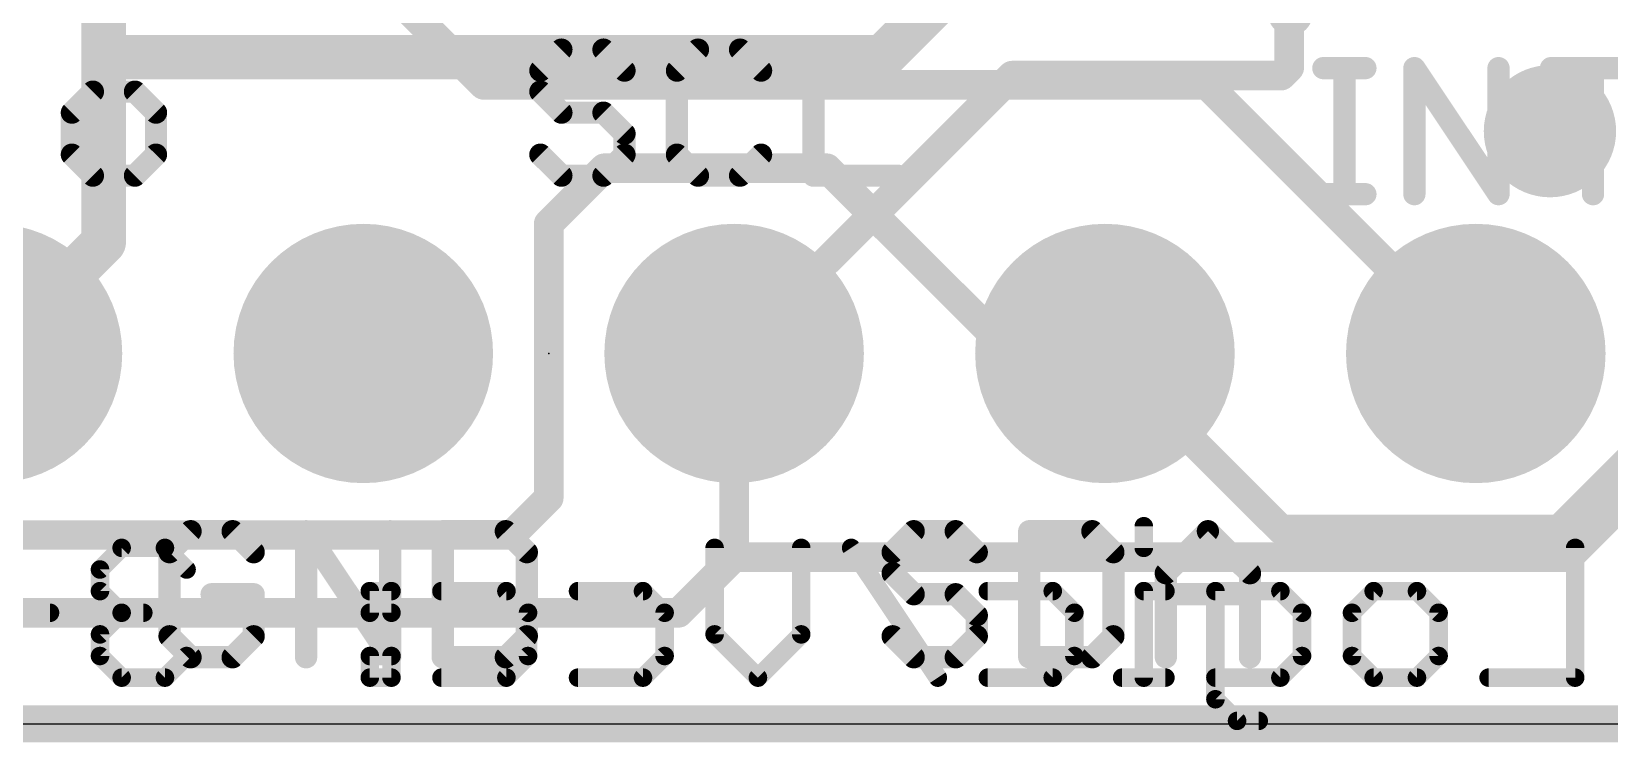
# Model space of a CAD drawing. Extents: x -0.1 to 25.5, y -0.1 to 17.9.
# Drawn here: x 9.16 to 19.97, y -0.13 to 4.75 of the extents above; entities that cross this region are included whole.
import ezdxf

# ---------------------------------------------------------------- set-up
doc = ezdxf.new("R2010")
doc.units = 0
for name, color, linetype in [('1', 12, 'CONTINUOUS'), ('16', 5, 'CONTINUOUS'), ('17', 110, 'CONTINUOUS'), ('18', 110, 'CONTINUOUS'), ('20', 53, 'CONTINUOUS'), ('21', 40, 'CONTINUOUS'), ('22', 6, 'CONTINUOUS'), ('23', 40, 'CONTINUOUS')]:
    doc.layers.add(name, color=color, linetype=linetype)

# ---------------------------------------------------------------- blocks, each defined once
blk = doc.blocks.new('ROUNDP')
at = {"const_width": 0.5}
blk.add_lwpolyline([(0, -0.25, 1), (0, 0.25, 1), (0, -0.25)], format="xyb", dxfattribs=at)
blk = doc.blocks.new('ROUNDV')
at = {"const_width": 0.5}
blk.add_lwpolyline([(0, -0.25, 1), (0, 0.25, 1), (0, -0.25)], format="xyb", dxfattribs=at)

msp = doc.modelspace()

# ---------------------------------------------------------------- linework, layer by layer
at = {"layer": '1'}
for points, const_width in [([(9.652, 8.001), (9.652, 4.572)], 0.3048), ([(17.7723, 5.8967), (17.7723, 4.5008)], 0.2032), ([(14.986, 4.572), (15.875, 5.461)], 0.3048), ([(9.652, 4.572), (9.652, 3.302)], 0.3048), ([(9.652, 4.572), (14.986, 4.572)], 0.3048), ([(15.875, 4.445), (13.97, 2.54)], 0.2032), ([(17.7165, 4.445), (15.875, 4.445)], 0.2032), ([(17.7723, 4.5008), (17.7165, 4.445)], 0.2032), ([(9.652, 3.302), (8.89, 2.54)], 0.3048), ([(16.51, 2.54), (17.7165, 1.3335)], 0.2032), ([(19.6215, 1.3335), (20.447, 2.159)], 0.2032), ([(17.7165, 1.3335), (19.6215, 1.3335)], 0.2032), ([(25.4, 0), (0, 0)], 0.254)]:
    msp.add_lwpolyline(points, dxfattribs=dict(at, const_width=const_width))
for points, const_width in [([(9.7282, 4.572, 1), (9.5758, 4.572)], 0.1524), ([(9.652, 4.6482, 1), (9.652, 4.4958)], 0.1524), ([(9.5758, 4.572, 1), (9.7282, 4.572)], 0.1524), ([(14.9321, 4.6259, 1), (15.0399, 4.5181)], 0.1524), ([(14.986, 4.4958, 1), (14.986, 4.6482)], 0.1524), ([(15.875, 4.4958, 1), (15.875, 4.3942)], 0.1016), ([(15.9109, 4.4091, 1), (15.8391, 4.4809)], 0.1016), ([(17.7165, 4.3942, 1), (17.7165, 4.4958)], 0.1016), ([(17.7215, 4.5008, 1), (17.8231, 4.5008)], 0.1016), ([(17.8082, 4.4649, 1), (17.7364, 4.5367)], 0.1016), ([(17.6806, 4.4809, 1), (17.7524, 4.4091)], 0.1016), ([(9.5758, 3.302, 1), (9.7282, 3.302)], 0.1524), ([(9.7059, 3.2481, 1), (9.5981, 3.3559)], 0.1524), ([(13.9341, 2.5759, 1), (14.0059, 2.5041)], 0.1016), ([(16.5459, 2.5759, 1), (16.4741, 2.5041)], 0.1016), ([(17.7165, 1.3843, 1), (17.7165, 1.2827)], 0.1016), ([(17.6806, 1.2976, 1), (17.7524, 1.3694)], 0.1016), ([(19.5856, 1.3694, 1), (19.6574, 1.2976)], 0.1016), ([(19.6215, 1.2827, 1), (19.6215, 1.3843)], 0.1016)]:
    msp.add_lwpolyline(points, format="xyb", dxfattribs=dict(at, const_width=const_width))
at = {"layer": '16'}
for points, const_width in [([(11.684, 4.953), (12.2555, 4.3815)], 0.2032), ([(12.2555, 4.3815), (17.2085, 4.3815)], 0.2032), ([(17.2085, 4.3815), (19.05, 2.54)], 0.2032), ([(12.7, 3.429), (13.081, 3.81)], 0.2032), ([(13.081, 3.81), (14.605, 3.81)], 0.2032), ([(15.875, 2.54), (14.605, 3.81)], 0.2032), ([(12.7, 1.5494), (12.7, 3.429)], 0.2032), ([(13.97, 1.143), (13.97, 2.54)], 0.2032), ([(15.875, 2.54), (16.51, 2.54)], 0.2032), ([(20.447, 1.905), (19.685, 1.143)], 0.2032), ([(12.446, 1.2954), (12.7, 1.5494)], 0.2032), ([(5.3753, 1.2954), (12.446, 1.2954)], 0.2032), ([(13.589, 0.762), (13.97, 1.143)], 0.2032), ([(19.685, 1.143), (13.97, 1.143)], 0.2032), ([(5.334, 0.762), (13.589, 0.762)], 0.2032), ([(25.4, 0), (0, 0)], 0.254)]:
    msp.add_lwpolyline(points, dxfattribs=dict(at, const_width=const_width))
at = {"layer": '16', "const_width": 0.1016}
for points in [[(12.2555, 4.4323, 1), (12.2555, 4.3307)], [(12.2196, 4.3456, 1), (12.2914, 4.4174)], [(17.2444, 4.4174, 1), (17.1726, 4.3456)], [(17.2085, 4.3307, 1), (17.2085, 4.4323)], [(13.081, 3.8608, 1), (13.081, 3.7592)], [(13.1169, 3.7741, 1), (13.0451, 3.8459)], [(14.6409, 3.8459, 1), (14.5691, 3.7741)], [(14.605, 3.7592, 1), (14.605, 3.8608)], [(12.7508, 3.429, 1), (12.6492, 3.429)], [(12.6641, 3.4649, 1), (12.7359, 3.3931)], [(14.0208, 2.54, 1), (13.9192, 2.54)], [(15.875, 2.5908, 1), (15.875, 2.4892)], [(15.8391, 2.5041, 1), (15.9109, 2.5759)], [(16.51, 2.4892, 1), (16.51, 2.5908)], [(19.0141, 2.5041, 1), (19.0859, 2.5759)], [(12.7359, 1.5135, 1), (12.6641, 1.5853)], [(12.6492, 1.5494, 1), (12.7508, 1.5494)], [(12.4101, 1.3313, 1), (12.4819, 1.2595)], [(12.446, 1.2446, 1), (12.446, 1.3462)], [(13.97, 1.1938, 1), (13.97, 1.0922)], [(13.9192, 1.143, 1), (14.0208, 1.143)], [(14.0059, 1.1071, 1), (13.9341, 1.1789)], [(19.6491, 1.1789, 1), (19.7209, 1.1071)], [(19.685, 1.0922, 1), (19.685, 1.1938)], [(13.5531, 0.7979, 1), (13.6249, 0.7261)], [(13.589, 0.7112, 1), (13.589, 0.8128)]]:
    msp.add_lwpolyline(points, format="xyb", dxfattribs=at)
at = {"layer": '20'}
msp.add_line((2.54, 0), (22.86, 0), dxfattribs=at)
at = {"layer": '21'}
for points, const_width in [([(17.78, 5.6705), (17.78, 4.8705)], 0.3048), ([(12.787, 4.6235), (12.6429, 4.4795)], 0.1524), ([(13.0751, 4.6235), (12.787, 4.6235)], 0.1524), ([(13.2191, 4.4795), (13.0751, 4.6235)], 0.1524), ([(13.7225, 4.6235), (13.5784, 4.4795)], 0.1524), ([(14.0106, 4.6235), (13.7225, 4.6235)], 0.1524), ([(14.1547, 4.4795), (14.0106, 4.6235)], 0.1524), ([(14.514, 4.6235), (14.514, 3.7592)], 0.1524), ([(12.6429, 4.4795), (12.6429, 4.3354)], 0.1524), ([(13.5784, 4.4795), (13.5784, 3.9033)], 0.1524), ([(18.0058, 4.4965), (18.294, 4.4965)], 0.1524), ([(18.1499, 3.6322), (18.1499, 4.4965)], 0.1524), ([(18.6295, 3.6322), (18.6295, 4.4965)], 0.1524), ([(18.6295, 4.4965), (19.2057, 3.6322)], 0.1524), ([(19.2057, 3.6322), (19.2057, 4.4965)], 0.1524), ([(19.565, 4.4965), (20.1413, 4.4965)], 0.1524), ([(19.8531, 3.6322), (19.8531, 4.4965)], 0.1524), ([(9.578, 4.3354), (9.434, 4.1914)], 0.1524), ([(9.8661, 4.3354), (9.578, 4.3354)], 0.1524), ([(10.0102, 4.1914), (9.8661, 4.3354)], 0.1524), ([(12.6429, 4.3354), (12.787, 4.1914)], 0.1524), ([(9.434, 4.1914), (9.434, 3.9033)], 0.1524), ([(10.0102, 3.9033), (10.0102, 4.1914)], 0.1524), ([(12.787, 4.1914), (13.0751, 4.1914)], 0.1524), ([(13.0751, 4.1914), (13.2191, 4.0473)], 0.1524), ([(13.2191, 4.0473), (13.2191, 3.9033)], 0.1524), ([(9.434, 3.9033), (9.578, 3.7592)], 0.1524), ([(9.8661, 3.7592), (10.0102, 3.9033)], 0.1524), ([(12.787, 3.7592), (12.6429, 3.9033)], 0.1524), ([(13.2191, 3.9033), (13.0751, 3.7592)], 0.1524), ([(13.5784, 3.9033), (13.7225, 3.7592)], 0.1524), ([(14.0106, 3.7592), (14.1547, 3.9033)], 0.1524), ([(9.578, 3.7592), (9.8661, 3.7592)], 0.1524), ([(13.0751, 3.7592), (12.787, 3.7592)], 0.1524), ([(13.7225, 3.7592), (14.0106, 3.7592)], 0.1524), ([(14.514, 3.7592), (15.0902, 3.7592)], 0.1524), ([(18.0058, 3.6322), (18.294, 3.6322)], 0.1524), ([(10.247, 1.3215), (10.1029, 1.1775)], 0.1524), ([(10.5351, 1.3215), (10.247, 1.3215)], 0.1524), ([(10.6791, 1.1775), (10.5351, 1.3215)], 0.1524), ([(11.0384, 0.4572), (11.0384, 1.3215)], 0.1524), ([(11.0384, 1.3215), (11.6147, 0.4572)], 0.1524), ([(11.6147, 0.4572), (11.6147, 1.3215)], 0.1524), ([(11.974, 1.3215), (11.974, 0.4572)], 0.1524), ([(12.4061, 1.3215), (11.974, 1.3215)], 0.1524), ([(12.5502, 1.1775), (12.4061, 1.3215)], 0.1524), ([(15.2, 1.3215), (15.0559, 1.1775)], 0.1524), ([(15.4881, 1.3215), (15.2, 1.3215)], 0.1524), ([(15.6321, 1.1775), (15.4881, 1.3215)], 0.1524), ([(15.9914, 1.3215), (15.9914, 0.4572)], 0.1524), ([(16.4236, 1.3215), (15.9914, 1.3215)], 0.1524), ([(16.5677, 1.1775), (16.4236, 1.3215)], 0.1524), ([(16.927, 1.0334), (17.2151, 1.3215)], 0.1524), ([(17.2151, 1.3215), (17.5032, 1.0334)], 0.1524), ([(10.1029, 1.1775), (10.1029, 0.6013)], 0.1524), ([(12.5502, 0.6013), (12.5502, 1.1775)], 0.1524), ([(15.0559, 1.1775), (15.0559, 1.0334)], 0.1524), ([(16.5677, 0.6013), (16.5677, 1.1775)], 0.1524), ([(15.0559, 1.0334), (15.2, 0.8894)], 0.1524), ([(16.927, 0.4572), (16.927, 1.0334)], 0.1524), ([(17.5032, 1.0334), (17.5032, 0.4572)], 0.1524), ([(10.6791, 0.8894), (10.391, 0.8894)], 0.1524), ([(10.6791, 0.6013), (10.6791, 0.8894)], 0.1524), ([(15.2, 0.8894), (15.4881, 0.8894)], 0.1524), ([(15.4881, 0.8894), (15.6321, 0.7453)], 0.1524), ([(16.927, 0.8894), (17.5032, 0.8894)], 0.1524), ([(15.6321, 0.7453), (15.6321, 0.6013)], 0.1524), ([(10.1029, 0.6013), (10.247, 0.4572)], 0.1524), ([(10.5351, 0.4572), (10.6791, 0.6013)], 0.1524), ([(12.4061, 0.4572), (12.5502, 0.6013)], 0.1524), ([(15.2, 0.4572), (15.0559, 0.6013)], 0.1524), ([(15.6321, 0.6013), (15.4881, 0.4572)], 0.1524), ([(16.4236, 0.4572), (16.5677, 0.6013)], 0.1524), ([(10.247, 0.4572), (10.5351, 0.4572)], 0.1524), ([(11.974, 0.4572), (12.4061, 0.4572)], 0.1524), ([(15.4881, 0.4572), (15.2, 0.4572)], 0.1524), ([(15.9914, 0.4572), (16.4236, 0.4572)], 0.1524)]:
    msp.add_lwpolyline(points, dxfattribs=dict(at, const_width=const_width))
for points, const_width in [([(17.7038, 4.8705, 1), (17.8562, 4.8705)], 0.1524), ([(12.787, 4.6616, 1), (12.787, 4.5854)], 0.0762), ([(12.8139, 4.5966, 1), (12.76, 4.6505)], 0.0762), ([(13.102, 4.6505, 1), (13.0481, 4.5966)], 0.0762), ([(13.0751, 4.5854, 1), (13.0751, 4.6616)], 0.0762), ([(13.7225, 4.6616, 1), (13.7225, 4.5854)], 0.0762), ([(13.7494, 4.5966, 1), (13.6956, 4.6505)], 0.0762), ([(14.0376, 4.6505, 1), (13.9837, 4.5966)], 0.0762), ([(14.0106, 4.5854, 1), (14.0106, 4.6616)], 0.0762), ([(14.5521, 4.6235, 1), (14.4759, 4.6235)], 0.0762), ([(12.681, 4.4795, 1), (12.6048, 4.4795)], 0.0762), ([(12.616, 4.5064, 1), (12.6699, 4.4525)], 0.0762), ([(13.1922, 4.4525, 1), (13.2461, 4.5064)], 0.0762), ([(13.6165, 4.4795, 1), (13.5403, 4.4795)], 0.0762), ([(13.5515, 4.5064, 1), (13.6054, 4.4525)], 0.0762), ([(14.1277, 4.4525, 1), (14.1816, 4.5064)], 0.0762), ([(18.0058, 4.5346, 1), (18.0058, 4.4584)], 0.0762), ([(18.188, 4.4965, 1), (18.1118, 4.4965)], 0.0762), ([(18.294, 4.4584, 1), (18.294, 4.5346)], 0.0762), ([(18.6612, 4.5177, 1), (18.5978, 4.4754)], 0.0762), ([(18.6676, 4.4965, 1), (18.5914, 4.4965)], 0.0762), ([(19.2438, 4.4965, 1), (19.1676, 4.4965)], 0.0762), ([(19.565, 4.5346, 1), (19.565, 4.4584)], 0.0762), ([(19.8912, 4.4965, 1), (19.815, 4.4965)], 0.0762), ([(9.578, 4.3735, 1), (9.578, 4.2973)], 0.0762), ([(9.605, 4.3085, 1), (9.5511, 4.3624)], 0.0762), ([(9.8931, 4.3624, 1), (9.8392, 4.3085)], 0.0762), ([(9.8661, 4.2973, 1), (9.8661, 4.3735)], 0.0762), ([(12.6699, 4.3624, 1), (12.616, 4.3085)], 0.0762), ([(12.6048, 4.3354, 1), (12.681, 4.3354)], 0.0762), ([(9.407, 4.2183, 1), (9.4609, 4.1644)], 0.0762), ([(9.4721, 4.1914, 1), (9.3959, 4.1914)], 0.0762), ([(10.0483, 4.1914, 1), (9.9721, 4.1914)], 0.0762), ([(9.9832, 4.1644, 1), (10.0371, 4.2183)], 0.0762), ([(12.787, 4.2295, 1), (12.787, 4.1533)], 0.0762), ([(12.76, 4.1644, 1), (12.8139, 4.2183)], 0.0762), ([(13.102, 4.2183, 1), (13.0481, 4.1644)], 0.0762), ([(13.0751, 4.1533, 1), (13.0751, 4.2295)], 0.0762), ([(13.2572, 4.0473, 1), (13.181, 4.0473)], 0.0762), ([(13.1922, 4.0204, 1), (13.2461, 4.0743)], 0.0762), ([(9.4609, 3.9302, 1), (9.407, 3.8763)], 0.0762), ([(9.3959, 3.9033, 1), (9.4721, 3.9033)], 0.0762), ([(9.9721, 3.9033, 1), (10.0483, 3.9033)], 0.0762), ([(10.0371, 3.8763, 1), (9.9832, 3.9302)], 0.0762), ([(12.6699, 3.9302, 1), (12.616, 3.8763)], 0.0762), ([(13.181, 3.9033, 1), (13.2572, 3.9033)], 0.0762), ([(13.2461, 3.8763, 1), (13.1922, 3.9302)], 0.0762), ([(13.6054, 3.9302, 1), (13.5515, 3.8763)], 0.0762), ([(13.5403, 3.9033, 1), (13.6165, 3.9033)], 0.0762), ([(14.1816, 3.8763, 1), (14.1277, 3.9302)], 0.0762), ([(9.578, 3.7973, 1), (9.578, 3.7211)], 0.0762), ([(9.5511, 3.7323, 1), (9.605, 3.7861)], 0.0762), ([(9.8392, 3.7861, 1), (9.8931, 3.7323)], 0.0762), ([(9.8661, 3.7211, 1), (9.8661, 3.7973)], 0.0762), ([(12.787, 3.7973, 1), (12.787, 3.7211)], 0.0762), ([(12.76, 3.7323, 1), (12.8139, 3.7861)], 0.0762), ([(13.0481, 3.7861, 1), (13.102, 3.7323)], 0.0762), ([(13.0751, 3.7211, 1), (13.0751, 3.7973)], 0.0762), ([(13.7225, 3.7973, 1), (13.7225, 3.7211)], 0.0762), ([(13.6956, 3.7323, 1), (13.7494, 3.7861)], 0.0762), ([(13.9837, 3.7861, 1), (14.0376, 3.7323)], 0.0762), ([(14.0106, 3.7211, 1), (14.0106, 3.7973)], 0.0762), ([(14.514, 3.7973, 1), (14.514, 3.7211)], 0.0762), ([(14.4759, 3.7592, 1), (14.5521, 3.7592)], 0.0762), ([(15.0902, 3.7211, 1), (15.0902, 3.7973)], 0.0762), ([(18.0058, 3.6703, 1), (18.0058, 3.5941)], 0.0762), ([(18.294, 3.5941, 1), (18.294, 3.6703)], 0.0762), ([(19.174, 3.6111, 1), (19.2374, 3.6533)], 0.0762), ([(18.1118, 3.6322, 1), (18.188, 3.6322)], 0.0762), ([(18.5914, 3.6322, 1), (18.6676, 3.6322)], 0.0762), ([(19.1676, 3.6322, 1), (19.2438, 3.6322)], 0.0762), ([(19.815, 3.6322, 1), (19.8912, 3.6322)], 0.0762), ([(10.247, 1.3596, 1), (10.247, 1.2834)], 0.0762), ([(10.2739, 1.2946, 1), (10.22, 1.3485)], 0.0762), ([(10.562, 1.3485, 1), (10.5081, 1.2946)], 0.0762), ([(10.5351, 1.2834, 1), (10.5351, 1.3596)], 0.0762), ([(11.0701, 1.3427, 1), (11.0067, 1.3004)], 0.0762), ([(11.0765, 1.3215, 1), (11.0003, 1.3215)], 0.0762), ([(11.6528, 1.3215, 1), (11.5766, 1.3215)], 0.0762), ([(12.0121, 1.3215, 1), (11.9359, 1.3215)], 0.0762), ([(11.974, 1.3596, 1), (11.974, 1.2834)], 0.0762), ([(12.4331, 1.3485, 1), (12.3792, 1.2946)], 0.0762), ([(12.4061, 1.2834, 1), (12.4061, 1.3596)], 0.0762), ([(15.2, 1.3596, 1), (15.2, 1.2834)], 0.0762), ([(15.2269, 1.2946, 1), (15.173, 1.3485)], 0.0762), ([(15.515, 1.3485, 1), (15.4611, 1.2946)], 0.0762), ([(15.4881, 1.2834, 1), (15.4881, 1.3596)], 0.0762), ([(16.0295, 1.3215, 1), (15.9533, 1.3215)], 0.0762), ([(15.9914, 1.3596, 1), (15.9914, 1.2834)], 0.0762), ([(16.4506, 1.3485, 1), (16.3967, 1.2946)], 0.0762), ([(16.4236, 1.2834, 1), (16.4236, 1.3596)], 0.0762), ([(17.242, 1.3485, 1), (17.1881, 1.2946)], 0.0762), ([(17.242, 1.2946, 1), (17.1881, 1.3485)], 0.0762), ([(10.141, 1.1775, 1), (10.0648, 1.1775)], 0.0762), ([(10.076, 1.2044, 1), (10.1299, 1.1505)], 0.0762), ([(10.6522, 1.1505, 1), (10.7061, 1.2044)], 0.0762), ([(12.5883, 1.1775, 1), (12.5121, 1.1775)], 0.0762), ([(12.5232, 1.1505, 1), (12.5771, 1.2044)], 0.0762), ([(15.094, 1.1775, 1), (15.0178, 1.1775)], 0.0762), ([(15.029, 1.2044, 1), (15.0829, 1.1505)], 0.0762), ([(15.6052, 1.1505, 1), (15.6591, 1.2044)], 0.0762), ([(16.6058, 1.1775, 1), (16.5296, 1.1775)], 0.0762), ([(16.5407, 1.1505, 1), (16.5946, 1.2044)], 0.0762), ([(15.0829, 1.0604, 1), (15.029, 1.0065)], 0.0762), ([(16.9, 1.0604, 1), (16.9539, 1.0065)], 0.0762), ([(16.9651, 1.0334, 1), (16.8889, 1.0334)], 0.0762), ([(17.5413, 1.0334, 1), (17.4651, 1.0334)], 0.0762), ([(17.4762, 1.0065, 1), (17.5301, 1.0604)], 0.0762), ([(15.0178, 1.0334, 1), (15.094, 1.0334)], 0.0762), ([(10.391, 0.9275, 1), (10.391, 0.8513)], 0.0762), ([(10.7172, 0.8894, 1), (10.641, 0.8894)], 0.0762), ([(10.6791, 0.8513, 1), (10.6791, 0.9275)], 0.0762), ([(15.2, 0.9275, 1), (15.2, 0.8513)], 0.0762), ([(15.173, 0.8624, 1), (15.2269, 0.9163)], 0.0762), ([(15.515, 0.9163, 1), (15.4611, 0.8624)], 0.0762), ([(15.4881, 0.8513, 1), (15.4881, 0.9275)], 0.0762), ([(16.927, 0.9275, 1), (16.927, 0.8513)], 0.0762), ([(17.5032, 0.8513, 1), (17.5032, 0.9275)], 0.0762), ([(15.6702, 0.7453, 1), (15.594, 0.7453)], 0.0762), ([(15.6052, 0.7184, 1), (15.6591, 0.7723)], 0.0762), ([(10.1299, 0.6282, 1), (10.076, 0.5743)], 0.0762), ([(10.7061, 0.5743, 1), (10.6522, 0.6282)], 0.0762), ([(12.5771, 0.5743, 1), (12.5232, 0.6282)], 0.0762), ([(15.0829, 0.6282, 1), (15.029, 0.5743)], 0.0762), ([(15.6591, 0.5743, 1), (15.6052, 0.6282)], 0.0762), ([(16.5946, 0.5743, 1), (16.5407, 0.6282)], 0.0762), ([(10.0648, 0.6013, 1), (10.141, 0.6013)], 0.0762), ([(10.641, 0.6013, 1), (10.7172, 0.6013)], 0.0762), ([(12.5121, 0.6013, 1), (12.5883, 0.6013)], 0.0762), ([(15.594, 0.6013, 1), (15.6702, 0.6013)], 0.0762), ([(16.5296, 0.6013, 1), (16.6058, 0.6013)], 0.0762), ([(10.247, 0.4953, 1), (10.247, 0.4191)], 0.0762), ([(10.22, 0.4303, 1), (10.2739, 0.4841)], 0.0762), ([(10.5081, 0.4841, 1), (10.562, 0.4303)], 0.0762), ([(10.5351, 0.4191, 1), (10.5351, 0.4953)], 0.0762), ([(11.0003, 0.4572, 1), (11.0765, 0.4572)], 0.0762), ([(11.5766, 0.4572, 1), (11.6528, 0.4572)], 0.0762), ([(11.583, 0.4361, 1), (11.6464, 0.4783)], 0.0762), ([(11.974, 0.4953, 1), (11.974, 0.4191)], 0.0762), ([(11.9359, 0.4572, 1), (12.0121, 0.4572)], 0.0762), ([(12.3792, 0.4841, 1), (12.4331, 0.4303)], 0.0762), ([(12.4061, 0.4191, 1), (12.4061, 0.4953)], 0.0762), ([(15.2, 0.4953, 1), (15.2, 0.4191)], 0.0762), ([(15.173, 0.4303, 1), (15.2269, 0.4841)], 0.0762), ([(15.4611, 0.4841, 1), (15.515, 0.4303)], 0.0762), ([(15.4881, 0.4191, 1), (15.4881, 0.4953)], 0.0762), ([(15.9914, 0.4953, 1), (15.9914, 0.4191)], 0.0762), ([(15.9533, 0.4572, 1), (16.0295, 0.4572)], 0.0762), ([(16.3967, 0.4841, 1), (16.4506, 0.4303)], 0.0762), ([(16.4236, 0.4191, 1), (16.4236, 0.4953)], 0.0762), ([(16.8889, 0.4572, 1), (16.9651, 0.4572)], 0.0762), ([(17.4651, 0.4572, 1), (17.5413, 0.4572)], 0.0762)]:
    msp.add_lwpolyline(points, format="xyb", dxfattribs=dict(at, const_width=const_width))
at = {"layer": '22', "const_width": 0.127}
for points in [[(16.776, 1.3556), (16.776, 1.2073)], [(9.7749, 1.2073), (9.6266, 1.059)], [(10.0715, 1.2073), (9.7749, 1.2073)], [(10.2198, 1.059), (10.0715, 1.2073)], [(13.8364, 0.6141), (13.8364, 1.2073)], [(14.4296, 1.2073), (14.4296, 0.6141)], [(15.3651, 0.3175), (14.7719, 1.2073)], [(19.7309, 1.2073), (19.7309, 0.3175)], [(9.6266, 1.059), (9.6266, 0.9107)], [(9.6266, 0.9107), (9.7749, 0.7624)], [(11.623, 0.9107), (11.4747, 0.9107)], [(11.4747, 0.9107), (11.4747, 0.7624)], [(11.623, 0.7624), (11.623, 0.9107)], [(11.9654, 0.9107), (12.4103, 0.9107)], [(12.4103, 0.9107), (12.5585, 0.7624)], [(12.9009, 0.9107), (13.3458, 0.9107)], [(13.3458, 0.9107), (13.4941, 0.7624)], [(15.7075, 0.9107), (16.1523, 0.9107)], [(16.1523, 0.9107), (16.3006, 0.7624)], [(16.9243, 0.9107), (16.776, 0.9107)], [(16.776, 0.9107), (16.776, 0.3175)], [(17.2666, 0.1692), (17.2666, 0.9107)], [(17.2666, 0.9107), (17.7115, 0.9107)], [(17.7115, 0.9107), (17.8598, 0.7624)], [(18.2022, 0.7624), (18.3505, 0.9107)], [(18.3505, 0.9107), (18.647, 0.9107)], [(18.647, 0.9107), (18.7953, 0.7624)], [(9.2842, 0.7624), (8.6911, 0.7624)], [(9.7749, 0.7624), (9.6266, 0.6141)], [(9.7749, 0.7624), (9.9232, 0.7624)], [(11.4747, 0.7624), (11.623, 0.7624)], [(12.5585, 0.7624), (12.5585, 0.4658)], [(13.4941, 0.7624), (13.4941, 0.4658)], [(16.3006, 0.7624), (16.3006, 0.4658)], [(17.8598, 0.7624), (17.8598, 0.4658)], [(18.2022, 0.4658), (18.2022, 0.7624)], [(18.7953, 0.7624), (18.7953, 0.4658)], [(9.6266, 0.6141), (9.6266, 0.4658)], [(14.133, 0.3175), (13.8364, 0.6141)], [(14.4296, 0.6141), (14.133, 0.3175)], [(9.6266, 0.4658), (9.7749, 0.3175)], [(10.0715, 0.3175), (10.2198, 0.4658)], [(11.623, 0.4658), (11.4747, 0.4658)], [(11.4747, 0.4658), (11.4747, 0.3175)], [(11.623, 0.3175), (11.623, 0.4658)], [(12.5585, 0.4658), (12.4103, 0.3175)], [(13.4941, 0.4658), (13.3458, 0.3175)], [(16.3006, 0.4658), (16.1523, 0.3175)], [(17.8598, 0.4658), (17.7115, 0.3175)], [(18.3505, 0.3175), (18.2022, 0.4658)], [(18.7953, 0.4658), (18.647, 0.3175)], [(9.7749, 0.3175), (10.0715, 0.3175)], [(11.4747, 0.3175), (11.623, 0.3175)], [(12.4103, 0.3175), (11.9654, 0.3175)], [(13.3458, 0.3175), (12.9009, 0.3175)], [(16.1523, 0.3175), (15.7075, 0.3175)], [(16.9243, 0.3175), (16.6277, 0.3175)], [(17.7115, 0.3175), (17.2666, 0.3175)], [(18.647, 0.3175), (18.3505, 0.3175)], [(19.7309, 0.3175), (19.1377, 0.3175)], [(17.4149, 0.0209), (17.2666, 0.1692)], [(17.5632, 0.0209), (17.4149, 0.0209)]]:
    msp.add_lwpolyline(points, dxfattribs=at)
at = {"layer": '22', "const_width": 0.0635}
for points in [[(16.8078, 1.3556, 1), (16.7443, 1.3556)], [(9.7749, 1.239, 1), (9.7749, 1.1755)], [(9.7973, 1.1848, 1), (9.7524, 1.2297)], [(10.0939, 1.2297, 1), (10.049, 1.1848)], [(10.0715, 1.1755, 1), (10.0715, 1.239)], [(13.8682, 1.2073, 1), (13.8047, 1.2073)], [(14.4613, 1.2073, 1), (14.3978, 1.2073)], [(14.7983, 1.2249, 1), (14.7455, 1.1896)], [(16.7443, 1.2073, 1), (16.8078, 1.2073)], [(19.7626, 1.2073, 1), (19.6991, 1.2073)], [(9.6583, 1.059, 1), (9.5948, 1.059)], [(9.6041, 1.0814, 1), (9.649, 1.0365)], [(10.1973, 1.0365, 1), (10.2422, 1.0814)], [(9.649, 0.9331, 1), (9.6041, 0.8882)], [(11.5065, 0.9107, 1), (11.443, 0.9107)], [(11.4747, 0.9424, 1), (11.4747, 0.8789)], [(11.6548, 0.9107, 1), (11.5913, 0.9107)], [(11.623, 0.8789, 1), (11.623, 0.9424)], [(11.9654, 0.9424, 1), (11.9654, 0.8789)], [(12.4327, 0.9331, 1), (12.3878, 0.8882)], [(12.4103, 0.8789, 1), (12.4103, 0.9424)], [(12.9009, 0.9424, 1), (12.9009, 0.8789)], [(13.3682, 0.9331, 1), (13.3233, 0.8882)], [(13.3458, 0.8789, 1), (13.3458, 0.9424)], [(15.7075, 0.9424, 1), (15.7075, 0.8789)], [(16.1748, 0.9331, 1), (16.1299, 0.8882)], [(16.1523, 0.8789, 1), (16.1523, 0.9424)], [(16.8078, 0.9107, 1), (16.7443, 0.9107)], [(16.776, 0.9424, 1), (16.776, 0.8789)], [(16.9243, 0.8789, 1), (16.9243, 0.9424)], [(17.2984, 0.9107, 1), (17.2349, 0.9107)], [(17.2666, 0.9424, 1), (17.2666, 0.8789)], [(17.734, 0.9331, 1), (17.6891, 0.8882)], [(17.7115, 0.8789, 1), (17.7115, 0.9424)], [(18.3505, 0.9424, 1), (18.3505, 0.8789)], [(18.3729, 0.8882, 1), (18.328, 0.9331)], [(18.6695, 0.9331, 1), (18.6246, 0.8882)], [(18.647, 0.8789, 1), (18.647, 0.9424)], [(9.5948, 0.9107, 1), (9.6583, 0.9107)], [(9.2842, 0.7306, 1), (9.2842, 0.7941)], [(9.7749, 0.7941, 1), (9.7749, 0.7306)], [(9.7973, 0.7399, 1), (9.7524, 0.7848)], [(9.7524, 0.7399, 1), (9.7973, 0.7848)], [(9.9232, 0.7306, 1), (9.9232, 0.7941)], [(11.4747, 0.7941, 1), (11.4747, 0.7306)], [(11.443, 0.7624, 1), (11.5065, 0.7624)], [(11.5913, 0.7624, 1), (11.6548, 0.7624)], [(11.623, 0.7306, 1), (11.623, 0.7941)], [(12.5903, 0.7624, 1), (12.5268, 0.7624)], [(12.5361, 0.7399, 1), (12.581, 0.7848)], [(13.5258, 0.7624, 1), (13.4623, 0.7624)], [(13.4716, 0.7399, 1), (13.5165, 0.7848)], [(16.3324, 0.7624, 1), (16.2689, 0.7624)], [(16.2782, 0.7399, 1), (16.3231, 0.7848)], [(17.8916, 0.7624, 1), (17.8281, 0.7624)], [(17.8374, 0.7399, 1), (17.8823, 0.7848)], [(18.2339, 0.7624, 1), (18.1704, 0.7624)], [(18.1797, 0.7848, 1), (18.2246, 0.7399)], [(18.8271, 0.7624, 1), (18.7636, 0.7624)], [(18.7729, 0.7399, 1), (18.8178, 0.7848)], [(9.6583, 0.6141, 1), (9.5948, 0.6141)], [(9.6041, 0.6365, 1), (9.649, 0.5916)], [(13.8589, 0.6365, 1), (13.814, 0.5916)], [(14.452, 0.5916, 1), (14.4071, 0.6365)], [(13.8047, 0.6141, 1), (13.8682, 0.6141)], [(14.3978, 0.6141, 1), (14.4613, 0.6141)], [(9.5948, 0.4658, 1), (9.6583, 0.4658)], [(9.649, 0.4882, 1), (9.6041, 0.4433)], [(10.2422, 0.4433, 1), (10.1973, 0.4882)], [(11.5065, 0.4658, 1), (11.443, 0.4658)], [(11.4747, 0.4975, 1), (11.4747, 0.434)], [(11.6548, 0.4658, 1), (11.5913, 0.4658)], [(11.623, 0.434, 1), (11.623, 0.4975)], [(12.5268, 0.4658, 1), (12.5903, 0.4658)], [(12.581, 0.4433, 1), (12.5361, 0.4882)], [(13.4623, 0.4658, 1), (13.5258, 0.4658)], [(13.5165, 0.4433, 1), (13.4716, 0.4882)], [(16.2689, 0.4658, 1), (16.3324, 0.4658)], [(16.3231, 0.4433, 1), (16.2782, 0.4882)], [(17.8281, 0.4658, 1), (17.8916, 0.4658)], [(17.8823, 0.4433, 1), (17.8374, 0.4882)], [(18.2246, 0.4882, 1), (18.1797, 0.4433)], [(18.1704, 0.4658, 1), (18.2339, 0.4658)], [(18.7636, 0.4658, 1), (18.8271, 0.4658)], [(18.8178, 0.4433, 1), (18.7729, 0.4882)], [(9.7749, 0.3493, 1), (9.7749, 0.2858)], [(9.7524, 0.295, 1), (9.7973, 0.34)], [(10.049, 0.34, 1), (10.0939, 0.295)], [(10.0715, 0.2858, 1), (10.0715, 0.3493)], [(11.4747, 0.3493, 1), (11.4747, 0.2858)], [(11.443, 0.3175, 1), (11.5065, 0.3175)], [(11.5913, 0.3175, 1), (11.6548, 0.3175)], [(11.623, 0.2858, 1), (11.623, 0.3493)], [(11.9654, 0.3493, 1), (11.9654, 0.2858)], [(12.3878, 0.34, 1), (12.4327, 0.295)], [(12.4103, 0.2858, 1), (12.4103, 0.3493)], [(12.9009, 0.3493, 1), (12.9009, 0.2858)], [(13.3233, 0.34, 1), (13.3682, 0.295)], [(13.3458, 0.2858, 1), (13.3458, 0.3493)], [(14.1105, 0.34, 1), (14.1555, 0.295)], [(14.1105, 0.295, 1), (14.1555, 0.34)], [(15.3387, 0.2999, 1), (15.3915, 0.3351)], [(15.7075, 0.3493, 1), (15.7075, 0.2858)], [(16.1299, 0.34, 1), (16.1748, 0.295)], [(16.1523, 0.2858, 1), (16.1523, 0.3493)], [(16.6277, 0.3493, 1), (16.6277, 0.2858)], [(16.7443, 0.3175, 1), (16.8078, 0.3175)], [(16.9243, 0.2858, 1), (16.9243, 0.3493)], [(17.2666, 0.3493, 1), (17.2666, 0.2858)], [(17.6891, 0.34, 1), (17.734, 0.295)], [(17.7115, 0.2858, 1), (17.7115, 0.3493)], [(18.3505, 0.3493, 1), (18.3505, 0.2858)], [(18.328, 0.295, 1), (18.3729, 0.34)], [(18.6246, 0.34, 1), (18.6695, 0.295)], [(18.647, 0.2858, 1), (18.647, 0.3493)], [(19.1377, 0.3493, 1), (19.1377, 0.2858)], [(19.6991, 0.3175, 1), (19.7626, 0.3175)], [(19.7309, 0.2858, 1), (19.7309, 0.3493)], [(17.2891, 0.1917, 1), (17.2442, 0.1468)], [(17.2349, 0.1692, 1), (17.2984, 0.1692)], [(17.4149, 0.0527, 1), (17.4149, -0.0108)], [(17.3925, -0.0015, 1), (17.4374, 0.0434)], [(17.5632, -0.0108, 1), (17.5632, 0.0527)]]:
    msp.add_lwpolyline(points, format="xyb", dxfattribs=at)
at = {"layer": '23'}
msp.add_point((12.7, 2.54), dxfattribs=at)

# ---------------------------------------------------------------- block references
at = {"layer": '17', "xscale": 1.778, "yscale": 1.778, "rotation": 90}
for p in [(8.89, 2.54), (8.89, 2.54), (11.43, 2.54), (11.43, 2.54), (13.97, 2.54), (13.97, 2.54), (16.51, 2.54), (16.51, 2.54), (19.05, 2.54), (19.05, 2.54)]:
    msp.add_blockref('ROUNDP', p, dxfattribs=at)
at = {"layer": '18', "xscale": 0.9064, "yscale": 0.9064}
msp.add_blockref('ROUNDV', (19.558, 4.064), dxfattribs=at)
msp.add_blockref('ROUNDV', (19.558, 4.064), dxfattribs=at)

doc.saveas('drawing.dxf')
